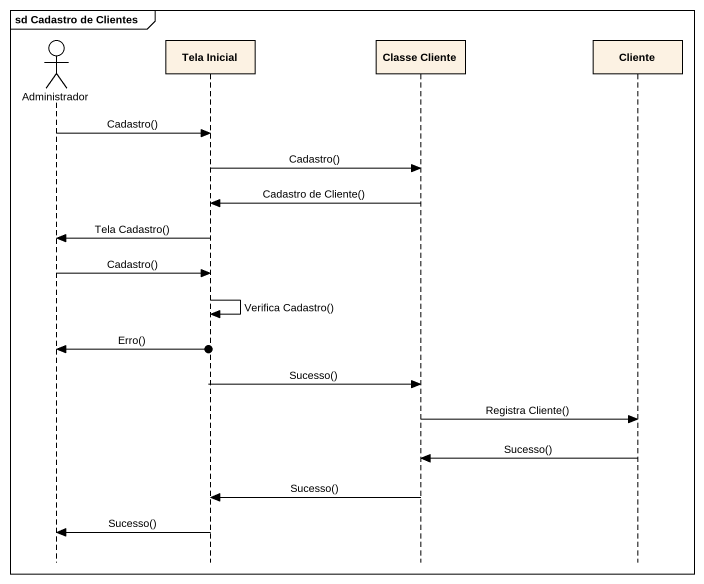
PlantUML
@startuml
mainframe sd Cadastro de Clientes
hide footbox
actor Administrador
participant "Tela Inicial" as Tela_Inicial
participant "Classe Cliente" as Classe_Cliente
participant Cliente

Administrador -> Tela_Inicial : Cadastro()
Tela_Inicial -> Classe_Cliente : Cadastro()
Classe_Cliente -> Tela_Inicial : Cadastro de Cliente()
Tela_Inicial -> Administrador : Tela Cadastro()
Administrador -> Tela_Inicial : Cadastro()
Tela_Inicial -> Tela_Inicial : Verifica Cadastro()
Administrador <-o] : Erro()
[o-> Classe_Cliente : Sucesso()
Classe_Cliente -> Cliente : Registra Cliente()
Cliente -> Classe_Cliente : Sucesso()
Classe_Cliente -> Tela_Inicial : Sucesso()
Tela_Inicial -> Administrador : Sucesso()
@enduml
